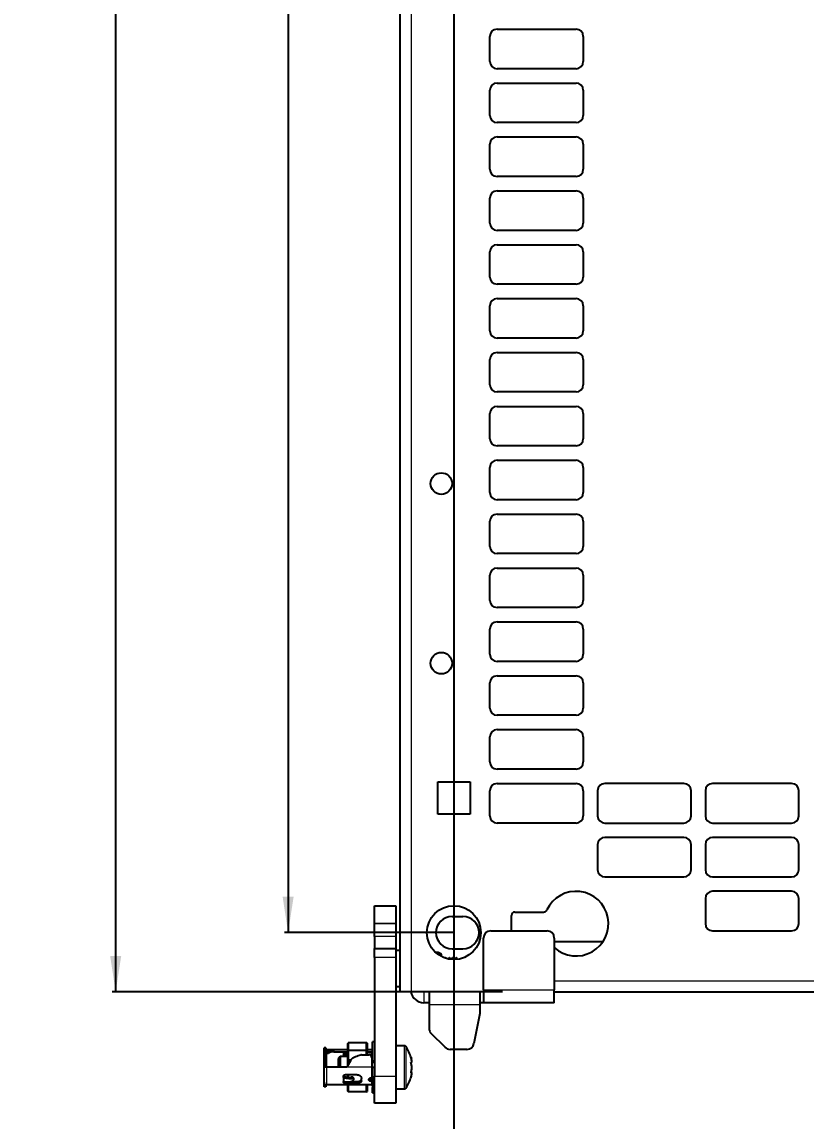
# Model space of a CAD drawing. Header units: millimetres. Extents: x -408 to 642, y 148 to 1992.
# Drawn here: x -407.8 to -189.6, y 337.1 to 643.1 of the extents above; entities that cross this region are included whole.
import ezdxf

# ---------------------------------------------------------------- set-up
doc = ezdxf.new("R2010")
doc.units = ezdxf.units.MM
doc.layers.add('FORMAT', color=7, linetype='Continuous')
doc.styles.add('SLDTEXTSTYLE0', font='TXT', dxfattribs={"width": 0.75})
doc.dimstyles.new('SLDDIMSTYLE0', dxfattribs={"dimtxt": 20, "dimasz": 10, "dimexe": 0, "dimexo": 0.0625, "dimgap": 5, "dimtad": 2, "dimdec": 1, "dimrnd": 1e-09, "dimzin": 12, "dimdsep": 46, "dimtxsty": 'SLDTEXTSTYLE0', "dimsah": 1, "dimcen": 0.09, "dimadec": 0, "dimazin": 3, "dimtfac": 1, "dimtofl": 0, "dimtmove": 0, "dimatfit": 3, "dimfxl": 0, "dimfrac": 2, "dimtolj": 1, "dimtzin": 12, "dimarcsym": 0})

# ---------------------------------------------------------------- blocks, each defined once
blk = doc.blocks.new('_D')
at = {"layer": 'FORMAT'}
for p, q in [((-274.11, 1856.06), (-382.75, 1856.06)), ((-381.75, 1856.06), (-381.75, 373.04)), ((-274.11, 373.04), (-382.75, 373.04))]:
    blk.add_line(p, q, dxfattribs=at)
for points in [[(-381.75, 1856.06), (-383.28, 1846.06), (-380.21, 1846.06)], [(-381.75, 373.04), (-380.21, 383.04), (-383.28, 383.04)]]:
    blk.add_solid(points, dxfattribs=at)
at = {"layer": 'FORMAT', "insert": (-407.53, 1085), "char_height": 20, "attachment_point": 1, "rotation": 90, "style": 'SLDTEXTSTYLE0'}
blk.add_mtext('1483', dxfattribs=at)
blk = doc.blocks.new('_D_4')
at = {"layer": 'FORMAT'}
for p, q in [((-287.6, 1114.54), (-287.6, 299.05)), ((-31.6, 1114.54), (-31.6, 299.05)), ((-287.6, 300.05), (-31.6, 300.05))]:
    blk.add_line(p, q, dxfattribs=at)
for points in [[(-287.6, 300.05), (-277.6, 298.51), (-277.6, 301.59)], [(-31.6, 300.05), (-41.6, 301.59), (-41.6, 298.51)]]:
    blk.add_solid(points, dxfattribs=at)
at = {"layer": 'FORMAT', "insert": (-181.76, 325.83), "char_height": 20, "attachment_point": 1, "style": 'SLDTEXTSTYLE0'}
blk.add_mtext('256', dxfattribs=at)
blk = doc.blocks.new('_D_5')
at = {"layer": 'FORMAT'}
for p, q in [((-287.61, 1839.55), (-334.75, 1839.55)), ((-333.75, 1839.55), (-333.75, 389.55)), ((-287.61, 389.55), (-334.75, 389.55))]:
    blk.add_line(p, q, dxfattribs=at)
for points in [[(-333.75, 1839.55), (-335.28, 1829.55), (-332.21, 1829.55)], [(-333.75, 389.55), (-332.21, 399.55), (-335.28, 399.55)]]:
    blk.add_solid(points, dxfattribs=at)
at = {"layer": 'FORMAT', "insert": (-359.53, 1085), "char_height": 20, "attachment_point": 1, "rotation": 90, "style": 'SLDTEXTSTYLE0'}
blk.add_mtext('1450', dxfattribs=at)

msp = doc.modelspace()

# ---------------------------------------------------------------- linework, layer by layer
at = {"color": 7, "linetype": 'Continuous', "lineweight": 25}
for p, q in [((-302.6, 373.05), (-302.6, 1856.05)), ((-275.6, 641.05), (-253.6, 641.05)), ((-277.6, 632.05), (-277.6, 639.05)), ((-251.6, 639.05), (-251.6, 632.05)), ((-253.6, 630.05), (-275.6, 630.05)), ((-275.6, 626.05), (-253.6, 626.05)), ((-277.6, 617.05), (-277.6, 624.05)), ((-251.6, 624.05), (-251.6, 617.05)), ((-253.6, 615.05), (-275.6, 615.05)), ((-277.6, 602.05), (-277.6, 609.05)), ((-275.6, 611.05), (-253.6, 611.05)), ((-251.6, 609.05), (-251.6, 602.05)), ((-253.6, 600.05), (-275.6, 600.05)), ((-277.6, 587.05), (-277.6, 594.05)), ((-275.6, 596.05), (-253.6, 596.05)), ((-251.6, 594.05), (-251.6, 587.05)), ((-253.6, 585.05), (-275.6, 585.05)), ((-277.6, 572.05), (-277.6, 579.05)), ((-275.6, 581.05), (-253.6, 581.05)), ((-251.6, 579.05), (-251.6, 572.05)), ((-253.6, 570.05), (-275.6, 570.05)), ((-275.6, 566.05), (-253.6, 566.05)), ((-277.6, 557.05), (-277.6, 564.05)), ((-251.6, 564.05), (-251.6, 557.05)), ((-253.6, 555.05), (-275.6, 555.05)), ((-275.6, 551.05), (-253.6, 551.05)), ((-277.6, 542.05), (-277.6, 549.05)), ((-251.6, 549.05), (-251.6, 542.05)), ((-253.6, 540.05), (-275.6, 540.05)), ((-275.6, 536.05), (-253.6, 536.05)), ((-277.6, 527.05), (-277.6, 534.05)), ((-251.6, 534.05), (-251.6, 527.05)), ((-253.6, 525.05), (-275.6, 525.05)), ((-275.6, 521.05), (-253.6, 521.05)), ((-277.6, 512.05), (-277.6, 519.05)), ((-251.6, 519.05), (-251.6, 512.05)), ((-253.6, 510.05), (-275.6, 510.05)), ((-275.6, 506.05), (-253.6, 506.05)), ((-277.6, 497.05), (-277.6, 504.05)), ((-251.6, 504.05), (-251.6, 497.05)), ((-253.6, 495.05), (-275.6, 495.05)), ((-275.6, 491.05), (-253.6, 491.05)), ((-277.6, 482.05), (-277.6, 489.05)), ((-251.6, 489.05), (-251.6, 482.05)), ((-253.6, 480.05), (-275.6, 480.05)), ((-275.6, 476.05), (-253.6, 476.05)), ((-277.6, 467.05), (-277.6, 474.05)), ((-251.6, 474.05), (-251.6, 467.05)), ((-253.6, 465.05), (-275.6, 465.05)), ((-277.6, 452.05), (-277.6, 459.05)), ((-275.6, 461.05), (-253.6, 461.05)), ((-251.6, 459.05), (-251.6, 452.05)), ((-253.6, 450.05), (-275.6, 450.05)), ((-277.6, 437.05), (-277.6, 444.05)), ((-275.6, 446.05), (-253.6, 446.05)), ((-251.6, 444.05), (-251.6, 437.05)), ((-253.6, 435.05), (-275.6, 435.05)), ((-292.1, 431.55), (-283.1, 431.55)), ((-292.1, 422.55), (-292.1, 431.55)), ((-283.1, 431.55), (-283.1, 422.55)), ((-277.6, 422.05), (-277.6, 429.05)), ((-275.6, 431.05), (-253.6, 431.05)), ((-251.6, 429.05), (-251.6, 422.05)), ((-247.6, 429.05), (-247.6, 422.05)), ((-223.6, 431.05), (-245.6, 431.05)), ((-221.6, 422.05), (-221.6, 429.05)), ((-217.6, 429.05), (-217.6, 422.05)), ((-193.6, 431.05), (-215.6, 431.05)), ((-191.6, 422.05), (-191.6, 429.05)), ((-283.1, 422.55), (-292.1, 422.55)), ((-253.6, 420.05), (-275.6, 420.05)), ((-245.6, 420.05), (-223.6, 420.05)), ((-215.6, 420.05), (-193.6, 420.05)), ((-247.6, 414.05), (-247.6, 407.05)), ((-223.6, 416.05), (-245.6, 416.05)), ((-221.6, 407.05), (-221.6, 414.05)), ((-217.6, 414.05), (-217.6, 407.05)), ((-193.6, 416.05), (-215.6, 416.05)), ((-191.6, 407.05), (-191.6, 414.05)), ((-245.6, 405.05), (-223.6, 405.05)), ((-215.6, 405.05), (-193.6, 405.05)), ((-193.6, 401.05), (-215.6, 401.05)), ((-217.6, 399.05), (-217.6, 392.05)), ((-191.6, 392.05), (-191.6, 399.05)), ((-309.75, 397.05), (-303.75, 397.05)), ((-309.75, 392.05), (-309.75, 397.05)), ((-303.75, 397.05), (-303.75, 392.05)), ((-270.6, 395.29), (-262.65, 395.29)), ((-309.75, 388.51), (-309.75, 392.05)), ((-309.75, 392.05), (-309.75, 392.05)), ((-303.75, 392.05), (-303.75, 388.51)), ((-303.75, 392.05), (-303.75, 392.05)), ((-288.1, 394.05), (-285.1, 394.05)), ((-271.6, 390.05), (-271.6, 394.29)), ((-277.35, 390.05), (-261.65, 390.05)), ((-215.6, 390.05), (-193.6, 390.05)), ((-309.75, 388.51), (-309.75, 385.16)), ((-303.75, 388.51), (-303.75, 385.16)), ((-279.35, 373.65), (-279.35, 388.05)), ((-259.65, 388.05), (-259.65, 373.65)), ((-259.65, 387.04), (-246.11, 387.04)), ((-309.75, 385.16), (-303.75, 385.16)), ((-309.75, 382.66), (-309.75, 385.16)), ((-309.75, 382.66), (-309.75, 349.55)), ((-303.75, 385.16), (-303.75, 382.66)), ((-302.6, 384.55), (-303.75, 384.55)), ((-303.75, 382.66), (-303.75, 349.55)), ((-291.96, 384.05), (-292.69, 384.05)), ((-291.1, 383.55), (-291.96, 384.05)), ((-291.96, 383.45), (-291.96, 384.05)), ((-291.1, 382.92), (-291.1, 383.55)), ((-289.96, 382.55), (-290.03, 382.46)), ((-289.83, 382.55), (-289.96, 382.55)), ((-289.96, 382.43), (-289.96, 382.55)), ((-289.68, 382.35), (-289.83, 382.55)), ((-289.83, 382.39), (-289.83, 382.55)), ((-288.96, 382.55), (-289.19, 382.22)), ((-288.83, 382.55), (-288.96, 382.55)), ((-288.96, 382.18), (-288.96, 382.55)), ((-288.52, 382.11), (-288.83, 382.55)), ((-288.83, 382.15), (-288.83, 382.55)), ((-287.96, 382.55), (-288.29, 382.08)), ((-288.1, 385.05), (-285.1, 385.05)), ((-287.83, 382.55), (-287.96, 382.55)), ((-287.96, 382.06), (-287.96, 382.55)), ((-287.48, 382.05), (-287.83, 382.55)), ((-287.83, 382.05), (-287.83, 382.55)), ((-286.96, 382.55), (-287.31, 382.06)), ((-286.85, 382.55), (-286.96, 382.55)), ((-286.96, 382.08), (-286.96, 382.55)), ((-286.6, 382.3), (-286.85, 382.55)), ((-286.85, 382.09), (-286.85, 382.55)), ((-286.6, 382.12), (-286.6, 382.3)), ((-303.75, 374.55), (-302.6, 374.55)), ((-279.35, 373.65), (-279.35, 370.05)), ((-259.65, 370.05), (-259.65, 373.65)), ((-299.5, 373.05), (-302.6, 373.05)), ((-294.5, 373.05), (-299.5, 373.05)), ((-294.5, 373.05), (-294.5, 369.45)), ((-280.35, 373.05), (-294.5, 373.05)), ((-280.35, 373.05), (-280.35, 369.45)), ((-279.35, 373.05), (-280.35, 373.05)), ((-259.65, 373.04), (-59.05, 373.04)), ((-294.5, 370.05), (-296, 370.05)), ((-294.5, 369.45), (-294.5, 362.88)), ((-279.35, 370.05), (-280.35, 370.05)), ((-280.35, 369.45), (-280.35, 367.05)), ((-259.65, 370.05), (-279.35, 370.05)), ((-280.35, 367.05), (-282.02, 358.66)), ((-290.08, 357.64), (-293.91, 361.46)), ((-317.03, 358.89), (-317.15, 358.67)), ((-317.15, 356.72), (-317.15, 358.67)), ((-317.03, 358.89), (-317.03, 356.74)), ((-311.95, 358.89), (-317.03, 358.89)), ((-311.95, 356.74), (-311.95, 358.89)), ((-311.75, 358.76), (-311.95, 358.89)), ((-311.75, 358.76), (-311.75, 356.73)), ((-309.75, 359.15), (-310.25, 359.15)), ((-310.25, 353.89), (-310.25, 359.15)), ((-301.42, 358.05), (-303.75, 358.05)), ((-323.25, 357.48), (-323.75, 357.48)), ((-323.75, 353.88), (-323.75, 357.48)), ((-323.25, 357.48), (-323.25, 353.88)), ((-321.05, 356.9), (-323.05, 356.9)), ((-322.55, 356.45), (-323.05, 356.45)), ((-323.05, 356.45), (-323.05, 355.99)), ((-323.05, 355.99), (-322.55, 355.99)), ((-322.55, 355.99), (-322.55, 356.45)), ((-321.05, 356.4), (-321.05, 356.9)), ((-317.15, 356.9), (-321.05, 356.9)), ((-321.05, 356.4), (-317.15, 356.4)), ((-319.25, 355.05), (-319.75, 354.55)), ((-317.15, 355.05), (-319.25, 355.05)), ((-319.25, 355.05), (-319.25, 352.05)), ((-318.35, 355.76), (-318.35, 355.59)), ((-318.35, 355.59), (-317.15, 355.71)), ((-318.35, 355.59), (-318.35, 355.05)), ((-317.85, 355.99), (-317.15, 355.99)), ((-317.03, 356.74), (-317.15, 356.72)), ((-317.15, 354.05), (-317.15, 356.72)), ((-317.03, 356.74), (-317.03, 354.05)), ((-311.95, 356.74), (-317.03, 356.74)), ((-313.35, 355.55), (-311.2, 355.55)), ((-311.95, 355.55), (-311.95, 356.74)), ((-311.75, 356.73), (-311.95, 356.74)), ((-310.45, 356.9), (-311.75, 356.9)), ((-311.75, 356.73), (-311.75, 355.55)), ((-311.75, 356.4), (-310.45, 356.4)), ((-310.55, 356.2), (-311.75, 356.2)), ((-310.55, 356.2), (-310.55, 355.17)), ((-310.55, 355.5), (-310.45, 355.5)), ((-310.25, 355.05), (-310.49, 355.05)), ((-283.98, 357.05), (-288.67, 357.05)), ((-323.25, 353.88), (-323.75, 353.88)), ((-323.75, 352.18), (-323.75, 353.88)), ((-323.25, 352.18), (-323.75, 352.18)), ((-323.75, 352.05), (-323.75, 352.18)), ((-323.05, 352.05), (-323.75, 352.05)), ((-323.75, 347.9), (-323.75, 352.05)), ((-323.25, 353.88), (-323.25, 352.18)), ((-323.25, 352.18), (-323.25, 352.05)), ((-317.45, 352.05), (-323.05, 352.05)), ((-319.75, 352.05), (-319.75, 354.55)), ((-316.29, 354.05), (-317.45, 352.05)), ((-317.03, 354.05), (-317.15, 354.05)), ((-317.15, 352.57), (-317.15, 354.05)), ((-316.29, 354.05), (-317.03, 354.05)), ((-317.03, 354.05), (-317.03, 352.77)), ((-310.45, 354.8), (-310.45, 352.05)), ((-310.25, 353.49), (-310.45, 353.5)), ((-310.25, 352.05), (-310.45, 352.05)), ((-310.25, 353.36), (-310.25, 353.89)), ((-310.25, 353.89), (-309.75, 353.89)), ((-309.75, 353.36), (-310.25, 353.36)), ((-310.25, 347.73), (-310.25, 352.05)), ((-310.25, 352.05), (-309.75, 352.05)), ((-299.35, 353.9), (-299.33, 353.9)), ((-318.35, 349.23), (-318.35, 349.56)), ((-318.35, 349.23), (-318.35, 348.1)), ((-314.55, 350), (-317.85, 350)), ((-317.15, 349.28), (-317.15, 350)), ((-317.03, 350), (-317.03, 349.23)), ((-315.46, 349), (-315.69, 349.29)), ((-315.42, 348.86), (-315.42, 348.83)), ((-313.35, 348.3), (-313.35, 348.98)), ((-310.7, 349.1), (-310.45, 349.1)), ((-310.55, 349.1), (-310.55, 348.6)), ((-310.55, 349.05), (-310.29, 349.05)), ((-309.75, 342.05), (-309.75, 349.55)), ((-303.75, 349.55), (-303.75, 342.05)), ((-299.39, 350.52), (-299.54, 350.52)), ((-323.75, 346.62), (-323.75, 347.9)), ((-323.25, 346.62), (-323.75, 346.62)), ((-323.25, 347.23), (-323.25, 346.62)), ((-321.05, 347.2), (-323.05, 347.2)), ((-310.45, 347.2), (-321.05, 347.2)), ((-318.35, 347.89), (-318.35, 348.1)), ((-314.55, 347.66), (-317.85, 347.66)), ((-317.15, 345.43), (-317.15, 347.2)), ((-317.03, 347.2), (-317.03, 345.21)), ((-316.26, 348.11), (-314.55, 348.11)), ((-311.95, 345.21), (-311.95, 347.2)), ((-311.75, 347.2), (-311.75, 345.34)), ((-311.25, 348.56), (-311.25, 348.68)), ((-310.7, 348.6), (-310.45, 348.6)), ((-310.7, 348.2), (-310.45, 348.2)), ((-309.75, 347.73), (-310.25, 347.73)), ((-310.25, 347.73), (-310.25, 346.42)), ((-310.25, 344.95), (-310.25, 346.42)), ((-309.75, 346.42), (-310.25, 346.42)), ((-303.75, 346.05), (-301.42, 346.05)), ((-317.15, 345.43), (-317.03, 345.21)), ((-311.95, 345.21), (-317.03, 345.21)), ((-311.95, 345.21), (-311.75, 345.34)), ((-310.25, 344.95), (-309.75, 344.95)), ((-303.75, 342.05), (-309.75, 342.05))]:
    msp.add_line(p, q, dxfattribs=at)
at = {"color": 8, "linetype": 'Continuous', "lineweight": 18}
for p, q in [((-299.5, 1856.05), (-299.5, 373.05)), ((-309.75, 392.05), (-303.75, 392.05)), ((-303.75, 392.05), (-309.75, 392.05)), ((-303.75, 388.51), (-309.75, 388.51)), ((-303.75, 382.66), (-309.75, 382.66)), ((-279.35, 373.65), (-259.65, 373.65)), ((-259.65, 376.14), (-59.05, 376.14)), ((-296, 373.05), (-296, 370.05)), ((-280.35, 369.45), (-294.5, 369.45)), ((-301.42, 358.05), (-301.42, 351.78)), ((-323.05, 355.99), (-323.05, 352.05)), ((-310.45, 355.5), (-310.45, 356.4)), ((-300.98, 357.82), (-300.98, 351.79)), ((-323.05, 352.05), (-323.05, 347.2)), ((-310.45, 352.05), (-317.45, 352.05)), ((-310.45, 349.1), (-310.45, 352.05)), ((-309.75, 349.55), (-303.75, 349.55)), ((-301.42, 351.78), (-301.42, 346.05)), ((-300.98, 351.79), (-300.98, 346.28)), ((-317.85, 348.11), (-317.85, 347.66)), ((-314.55, 347.66), (-314.55, 348.11)), ((-310.7, 348.6), (-310.7, 348.2)), ((-310.45, 347.2), (-310.45, 348.2))]:
    msp.add_line(p, q, dxfattribs=at)
at = {"color": 7, "linetype": 'Continuous', "lineweight": 25, "flags": 128}
for points in [[(-323.05, 356.9), (-323.18, 356.89), (-323.25, 356.87)], [(-310.25, 356.43), (-310.31, 356.41), (-310.45, 356.4)], [(-310.25, 355.52), (-310.31, 355.51), (-310.45, 355.5)], [(-299.33, 353.95), (-299.44, 354.47), (-299.51, 354.72)], [(-310.55, 348.93), (-310.5, 349.01), (-310.49, 349.05)], [(-310.25, 348.98), (-310.25, 349), (-310.26, 349.02), (-310.28, 349.04), (-310.3, 349.06), (-310.33, 349.08), (-310.37, 349.09), (-310.41, 349.1), (-310.45, 349.1)], [(-299.52, 349.35), (-299.45, 349.62), (-299.33, 350.13)], [(-310.25, 348.58), (-310.31, 348.59), (-310.45, 348.6)]]:
    msp.add_lwpolyline(points, dxfattribs=at)
at = {"color": 7, "linetype": 'Continuous', "lineweight": 25}
for centre, radius in [((-291.1, 514.55), 3), ((-291.1, 464.55), 3), ((-287.6, 389.55), 7.5)]:
    msp.add_circle(centre, radius, dxfattribs=at)
for centre, radius, start, end in [((-275.6, 639.05), 2, 90, 180), ((-253.6, 639.05), 2, 0, 90), ((-275.6, 632.05), 2, 180, 270), ((-253.6, 632.05), 2, 270, 0), ((-275.6, 624.05), 2, 90, 180), ((-253.6, 624.05), 2, 0, 90), ((-275.6, 617.05), 2, 180, 270), ((-253.6, 617.05), 2, 270, 0), ((-275.6, 609.05), 2, 90, 180), ((-253.6, 609.05), 2, 0, 90), ((-275.6, 602.05), 2, 180, 270), ((-253.6, 602.05), 2, 270, 0), ((-275.6, 594.05), 2, 90, 180), ((-253.6, 594.05), 2, 0, 90), ((-275.6, 587.05), 2, 180, 270), ((-253.6, 587.05), 2, 270, 0), ((-275.6, 579.05), 2, 90, 180), ((-253.6, 579.05), 2, 0, 90), ((-275.6, 572.05), 2, 180, 270), ((-253.6, 572.05), 2, 270, 0), ((-275.6, 564.05), 2, 90, 180), ((-253.6, 564.05), 2, 0, 90), ((-275.6, 557.05), 2, 180, 270), ((-253.6, 557.05), 2, 270, 0), ((-275.6, 549.05), 2, 90, 180), ((-253.6, 549.05), 2, 0, 90), ((-275.6, 542.05), 2, 180, 270), ((-253.6, 542.05), 2, 270, 0), ((-275.6, 534.05), 2, 90, 180), ((-253.6, 534.05), 2, 0, 90), ((-275.6, 527.05), 2, 180, 270), ((-253.6, 527.05), 2, 270, 0), ((-275.6, 519.05), 2, 90, 180), ((-253.6, 519.05), 2, 0, 90), ((-275.6, 512.05), 2, 180, 270), ((-253.6, 512.05), 2, 270, 0), ((-275.6, 504.05), 2, 90, 180), ((-253.6, 504.05), 2, 0, 90), ((-275.6, 497.05), 2, 180, 270), ((-253.6, 497.05), 2, 270, 0), ((-275.6, 489.05), 2, 90, 180), ((-253.6, 489.05), 2, 0, 90), ((-275.6, 482.05), 2, 180, 270), ((-253.6, 482.05), 2, 270, 0), ((-275.6, 474.05), 2, 90, 180), ((-253.6, 474.05), 2, 0, 90), ((-275.6, 467.05), 2, 180, 270), ((-253.6, 467.05), 2, 270, 0), ((-275.6, 459.05), 2, 90, 180), ((-253.6, 459.05), 2, 0, 90), ((-275.6, 452.05), 2, 180, 270), ((-253.6, 452.05), 2, 270, 0), ((-275.6, 444.05), 2, 90, 180), ((-253.6, 444.05), 2, 0, 90), ((-275.6, 437.05), 2, 180, 270), ((-253.6, 437.05), 2, 270, 0), ((-275.6, 429.05), 2, 90, 180), ((-253.6, 429.05), 2, 0, 90), ((-245.6, 429.05), 2, 90, 180), ((-223.6, 429.05), 2, 0, 90), ((-215.6, 429.05), 2, 90, 180), ((-193.6, 429.05), 2, 0, 90), ((-275.6, 422.05), 2, 180, 270), ((-253.6, 422.05), 2, 270, 0), ((-245.6, 422.05), 2, 180, 270), ((-223.6, 422.05), 2, 270, 0), ((-215.6, 422.05), 2, 180, 270), ((-193.6, 422.05), 2, 270, 0), ((-245.6, 414.05), 2, 90, 180), ((-223.6, 414.05), 2, 0, 90), ((-215.6, 414.05), 2, 90, 180), ((-193.6, 414.05), 2, 0, 90), ((-245.6, 407.05), 2, 180, 270), ((-223.6, 407.05), 2, 270, 0), ((-215.6, 407.05), 2, 180, 270), ((-193.6, 407.05), 2, 270, 0), ((-253.6, 392.04), 9, 227.7612, 154.8493), ((-215.6, 399.05), 2, 90, 180), ((-193.6, 399.05), 2, 0, 90), ((-270.6, 394.29), 1, 90, 180), ((-262.65, 396.29), 1, 270, 334.8493), ((-288.1, 389.55), 4.5, 90, 270), ((-285.1, 389.55), 4.5, 270, 90), ((-215.6, 392.05), 2, 180, 270), ((-193.6, 392.05), 2, 270, 0), ((-277.35, 388.05), 2, 90, 180), ((-261.65, 388.05), 2, 0, 90), ((-296, 373.65), 3.6, 189.5941, 270), ((-292.5, 362.88), 2, 180, 225), ((-301.42, 357.51), 0.54, 35.2515, 90), ((-283.98, 359.05), 2, 270, 348.6901), ((-323.05, 356.2), 0.2, 90, 180), ((-313.35, 354.8), 0.75, 90, 105.0484), ((-311.2, 354.8), 0.75, 0, 90), ((-310.45, 357.1), 0.2, 270, 0), ((-310.34, 355.13), 0.0996, 305.5332, 356.0721), ((-309.15, 352.05), 10, 15.4963, 35.2515), ((-288.67, 359.05), 2, 225, 270), ((-309.15, 352.05), 10, 324.7485, 344.3485), ((-323.05, 347.9), 0.7, 180, 270), ((-310.43, 348.02), 0.183, 7.3339, 95.8124), ((-310.45, 347), 0.2, 0, 90), ((-301.42, 346.59), 0.54, 270, 324.7485)]:
    msp.add_arc(centre, radius, start, end, dxfattribs=at)
for points, knots in [([(-323.05, 356.9), (-323.05, 356.87), (-323.05, 356.81), (-323.05, 356.56), (-323.05, 356.45)], [0, 0, 0, 0, 0.559866, 1, 1, 1, 1]), ([(-321.05, 356.9), (-321.33, 356.87), (-321.83, 356.81), (-322.33, 356.56), (-322.55, 356.45)], [0, 0, 0, 0, 0.559911, 1, 1, 1, 1]), ([(-321.05, 356.4), (-321.33, 356.38), (-321.83, 356.33), (-322.33, 356.1), (-322.55, 355.99)], [0, 0, 0, 0, 0.559868, 1, 1, 1, 1]), ([(-318.35, 355.76), (-318.34, 355.78), (-318.33, 355.84), (-318.24, 355.91), (-318.12, 355.96), (-317.98, 355.99), (-317.88, 355.99), (-317.85, 355.99)], [0, 0, 0, 0, 0.214295, 0.42863, 0.64223, 0.856153, 1, 1, 1, 1]), ([(-316.29, 354.05), (-316.12, 354.27), (-315.77, 354.71), (-314.79, 355.18), (-314.03, 355.39), (-313.54, 355.52)], [0, 0, 0, 0, 0.254027, 0.526591, 1, 1, 1, 1]), ([(-310.25, 354.83), (-310.25, 354.82), (-310.25, 354.8), (-310.27, 354.77), (-310.3, 354.74), (-310.38, 354.73), (-310.43, 354.72), (-310.46, 354.71)], [0, 0, 0, 0, 0.187462, 0.362386, 0.517277, 0.750642, 1, 1, 1, 1]), ([(-310.25, 353.76), (-310.25, 353.75), (-310.25, 353.74), (-310.27, 353.71), (-310.3, 353.69), (-310.37, 353.69), (-310.42, 353.7), (-310.45, 353.7)], [0, 0, 0, 0, 0.195302, 0.377541, 0.538909, 0.761383, 1, 1, 1, 1]), ([(-299.55, 349.25), (-299.54, 349.25), (-299.54, 349.26), (-299.54, 349.28), (-299.49, 349.43), (-299.41, 349.75), (-299.34, 350.12), (-299.31, 350.4), (-299.34, 350.55), (-299.41, 350.51), (-299.49, 350.49), (-299.53, 350.49), (-299.54, 350.51), (-299.54, 350.53), (-299.55, 350.55), (-299.54, 350.58), (-299.53, 350.64), (-299.48, 350.88), (-299.38, 351.24), (-299.32, 351.73), (-299.32, 352.23), (-299.38, 352.66), (-299.46, 352.98), (-299.52, 353.2), (-299.54, 353.27), (-299.54, 353.31), (-299.55, 353.34), (-299.54, 353.37), (-299.54, 353.39), (-299.49, 353.43), (-299.41, 353.42), (-299.34, 353.45), (-299.31, 353.6), (-299.34, 353.92), (-299.41, 354.31), (-299.49, 354.65), (-299.53, 354.79), (-299.54, 354.83), (-299.55, 354.85), (-299.55, 354.85), (-299.54, 354.84), (-299.53, 354.81), (-299.49, 354.67), (-299.46, 354.54), (-299.44, 354.45)], [0, 0, 0, 0, 0.002669, 0.006422, 0.016822, 0.063309, 0.118617, 0.153644, 0.188957, 0.265945, 0.291246, 0.303925, 0.310299, 0.31305, 0.315831, 0.318218, 0.322425, 0.335452, 0.396277, 0.457638, 0.493644, 0.54503, 0.602606, 0.617005, 0.624239, 0.627149, 0.630093, 0.632606, 0.636406, 0.647212, 0.695726, 0.751897, 0.78647, 0.821241, 0.889001, 0.922439, 0.936242, 0.940574, 0.943357, 0.945726, 0.94809, 0.952284, 0.965237, 1, 1, 1, 1]), ([(-299.33, 353.91), (-299.32, 353.91), (-299.32, 353.9), (-299.33, 353.95), (-299.33, 353.95)], [0, 0, 0, 0, 0.963374, 1, 1, 1, 1]), ([(-318.35, 349.56), (-318.34, 349.61), (-318.33, 349.7), (-318.24, 349.84), (-318.12, 349.94), (-317.98, 349.99), (-317.88, 350), (-317.85, 350)], [0, 0, 0, 0, 0.214373, 0.428779, 0.642592, 0.856666, 1, 1, 1, 1]), ([(-318.35, 349.52), (-317.92, 349.43), (-317.32, 349.29), (-316.51, 349.18), (-316.22, 349.3), (-316.07, 349.36)], [0, 0, 0, 0, 0.56666, 0.780905, 1, 1, 1, 1]), ([(-318.35, 349.23), (-317.85, 349.13), (-317.18, 348.98), (-316.28, 348.87), (-315.98, 348.99), (-315.82, 349.05)], [0, 0, 0, 0, 0.587693, 0.790818, 1, 1, 1, 1]), ([(-316.07, 349.36), (-316.02, 349.37), (-315.92, 349.4), (-315.81, 349.38), (-315.76, 349.35), (-315.74, 349.33)], [0, 0, 0, 0, 0.369126, 0.738256, 1, 1, 1, 1]), ([(-315.42, 348.86), (-315.42, 348.9), (-315.43, 348.97), (-315.51, 349.05), (-315.62, 349.08), (-315.73, 349.08), (-315.8, 349.06), (-315.82, 349.05)], [0, 0, 0, 0, 0.225883, 0.451767, 0.67765, 0.903524, 1, 1, 1, 1]), ([(-315.82, 348.32), (-315.77, 348.35), (-315.68, 348.4), (-315.55, 348.51), (-315.46, 348.65), (-315.42, 348.75), (-315.42, 348.81), (-315.42, 348.83)], [0, 0, 0, 0, 0.225867, 0.451734, 0.677598, 0.903479, 1, 1, 1, 1]), ([(-315.7, 349.29), (-315.71, 349.3), (-315.72, 349.32), (-315.73, 349.33), (-315.74, 349.33)], [0, 0, 0, 0, 0.872289, 1, 1, 1, 1]), ([(-314.55, 350), (-314.41, 349.99), (-314.14, 349.96), (-313.78, 349.78), (-313.51, 349.52), (-313.37, 349.23), (-313.35, 349.05), (-313.35, 348.98)], [0, 0, 0, 0, 0.213238, 0.42649, 0.63916, 0.849598, 1, 1, 1, 1]), ([(-311.25, 348.68), (-311.24, 348.73), (-311.23, 348.82), (-311.13, 348.94), (-310.99, 349.04), (-310.84, 349.09), (-310.74, 349.1), (-310.7, 349.1)], [0, 0, 0, 0, 0.214305, 0.42865, 0.642279, 0.856223, 1, 1, 1, 1]), ([(-311.21, 348.83), (-311.18, 348.79), (-311.13, 348.72), (-310.99, 348.65), (-310.84, 348.61), (-310.74, 348.6), (-310.7, 348.6)], [0, 0, 0, 0, 0.252501, 0.531568, 0.811143, 1, 1, 1, 1]), ([(-318.35, 348.1), (-317.85, 348.04), (-317.18, 347.95), (-316.28, 348.06), (-315.98, 348.23), (-315.82, 348.32)], [0, 0, 0, 0, 0.587693, 0.790818, 1, 1, 1, 1]), ([(-317.85, 347.66), (-317.9, 347.66), (-318.01, 347.66), (-318.16, 347.7), (-318.28, 347.76), (-318.34, 347.82), (-318.34, 347.87), (-318.35, 347.89)], [0, 0, 0, 0, 0.214445, 0.428893, 0.643239, 0.857188, 1, 1, 1, 1]), ([(-314.55, 348.11), (-314.41, 348.11), (-314.14, 348.12), (-313.78, 348.22), (-313.51, 348.37), (-313.37, 348.56), (-313.35, 348.71), (-313.35, 348.77)], [0, 0, 0, 0, 0.2128745, 0.4257668, 0.6379374, 0.8473525, 1, 1, 1, 1]), ([(-313.35, 348.3), (-313.36, 348.22), (-313.38, 348.05), (-313.58, 347.86), (-313.88, 347.73), (-314.22, 347.66), (-314.45, 347.66), (-314.55, 347.66)], [0, 0, 0, 0, 0.212833, 0.42585, 0.635542, 0.846587, 1, 1, 1, 1]), ([(-310.7, 348.2), (-310.76, 348.21), (-310.88, 348.21), (-311.05, 348.27), (-311.17, 348.36), (-311.24, 348.46), (-311.24, 348.53), (-311.25, 348.56)], [0, 0, 0, 0, 0.214393, 0.428789, 0.643061, 0.856854, 1, 1, 1, 1])]:
    msp.add_open_spline(points, degree=3, knots=knots, dxfattribs=at)
at = {"color": 8, "linetype": 'Continuous', "lineweight": 18}
msp.add_open_spline([(-315.82, 349.05), (-315.86, 349.1), (-315.93, 349.19), (-316.01, 349.29), (-316.06, 349.34), (-316.07, 349.36)], degree=3, knots=[0, 0, 0, 0, 0.502362, 0.815418, 1, 1, 1, 1], dxfattribs=at)

# ---------------------------------------------------------------- dimensions: what is measured, and where the dimension line sits
at = {"layer": 'FORMAT'}
for base, p1, p2, angle, picture, middle in [((-381.75, 373.04), (-274.1, 1856.06), (-274.1, 373.04), 90, '_D', (-381.75, 1114.55)), ((-333.75, 389.55), (-287.6, 1839.55), (-287.6, 389.55), 90, '_D_5', (-333.75, 1114.55)), ((-31.6, 300.05), (-287.6, 1114.55), (-31.6, 1114.55), 0, '_D_4', (-159.6, 300.05))]:
    dim = msp.add_linear_dim(base=base, p1=p1, p2=p2, angle=angle, dimstyle='SLDDIMSTYLE0', dxfattribs=at)
    dim.commit()
    dim.dimension.update_dxf_attribs({"geometry": picture, "text_midpoint": middle, "dimtype": 160})

doc.saveas('drawing.dxf')
